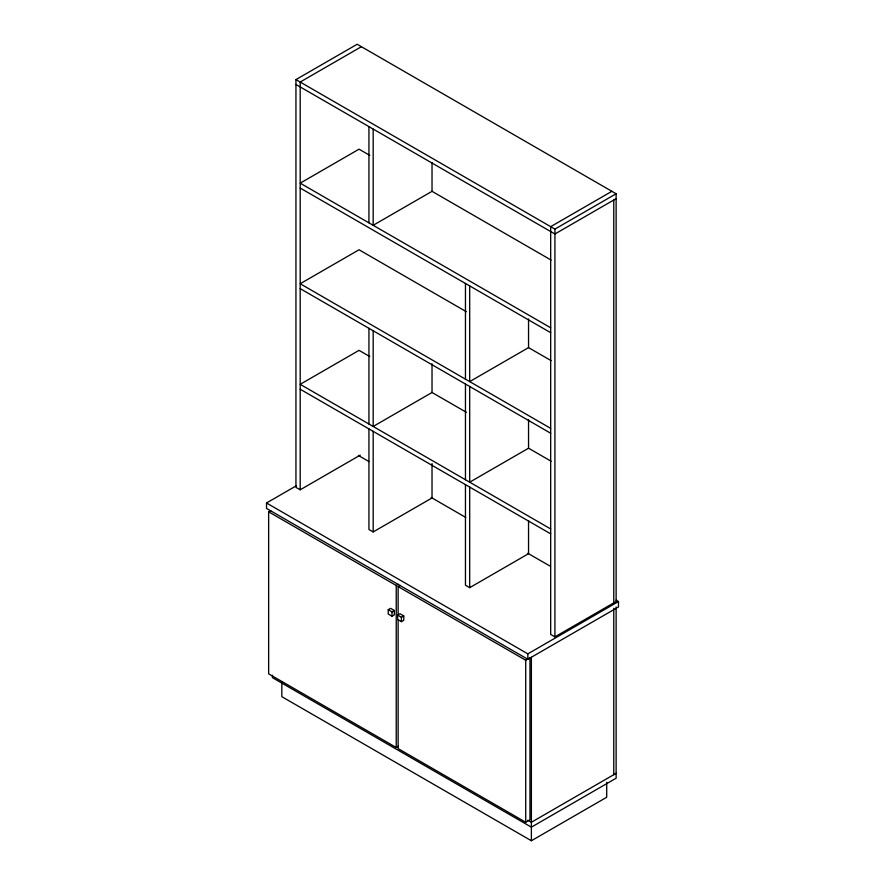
<?xml version="1.0" encoding="UTF-8"?>
<svg xmlns="http://www.w3.org/2000/svg" width="885" height="885" viewBox="0 0 885 885"><rect width="100%" height="100%" fill="white"/><g stroke="black" fill="none" stroke-linecap="round" stroke-linejoin="round"><path stroke-width="1.33" d="M360.217 455.144L300.192 489.803L295.944 487.358L295.944 79.595L357.164 44.25L616.126 193.76L616.126 601.523L554.917 636.868L550.68 634.423L550.68 226.66L611.889 191.315M361.401 46.695L300.192 82.039L300.192 489.803M295.944 79.595L554.917 229.104L616.126 193.76M616.126 198.66L554.917 233.994L295.944 84.484M616.093 600.152L618.482 601.523L618.482 606.966L527.836 659.292L266.518 508.421L266.518 502.99L296.331 485.776M398.361 746.287L396.237 747.504L268.642 673.839L268.642 511.818L270.755 510.601M368.934 428.904L368.934 529.495L373.171 531.94L432.024 497.956L432.024 463.508M268.642 511.818L396.237 585.494L398.361 584.266M398.128 615.407L398.128 586.578L400.241 585.35M388.238 609.688L390.595 608.327L394.356 610.495L394.356 614.854L392 616.203L388.238 614.035L388.238 609.688L392 611.856L394.356 610.495M397.653 615.119L400.009 613.759L403.77 615.938L403.77 620.285L401.414 621.646L397.653 619.467L397.653 615.119L401.414 617.299L403.77 615.938M465.455 484.637L465.455 585.217L469.692 587.662L528.544 553.689L528.544 520.612M266.518 502.99L527.836 653.86L618.482 601.523M398.128 586.578L525.723 660.243L529.96 657.798L529.96 819.82L525.723 822.265L398.128 748.599L398.128 619.533M616.126 773.335L531.376 822.265L527.792 820.196M281.828 681.727L281.828 696.672L531.376 840.75L606.712 797.252L606.712 782.307M369.775 155.384L359.044 149.178L300.192 183.162L550.68 327.782M431.803 191.193L551.09 260.057M300.192 188.051L550.68 332.672M466.395 311.741L359.044 249.769L300.192 283.742L550.68 428.362M528.422 347.551L551.09 360.637M300.192 288.632L550.68 433.252M369.775 356.544L359.044 350.349L300.192 384.322L550.68 528.942M431.803 392.354L466.395 412.322M528.422 448.131L551.09 461.218M300.192 389.223L550.68 533.843M358.381 455.443L369.122 461.638M431.183 497.47L465.787 517.448M527.847 553.28L550.525 566.367M616.126 606.966L616.126 778.225L531.376 827.154L272.403 677.644L272.403 675.2M613.77 200.01L613.77 602.884M613.77 608.327L613.77 774.696M554.917 229.104L554.917 636.868M531.376 657.267L531.376 840.75M528.544 318.921L528.544 347.628L469.692 381.601L469.692 285.921M528.544 419.501L528.544 448.208L469.692 482.192L469.692 386.502M527.836 653.86L527.836 659.292M525.723 660.243L525.723 822.265M469.692 487.082L469.692 587.662M465.455 283.466L465.455 379.156M465.455 384.057L465.455 479.747M432.024 162.442L432.024 191.315L373.171 225.299L373.171 129.066M432.024 363.779L432.024 392.486L373.171 426.459L373.171 330.769M401.414 617.299L401.414 621.646M396.237 585.494L396.237 747.504M392 611.856L392 616.203M373.171 431.36L373.171 531.94M368.934 126.621L368.934 222.854M368.934 328.324L368.934 424.015"/></g></svg>
